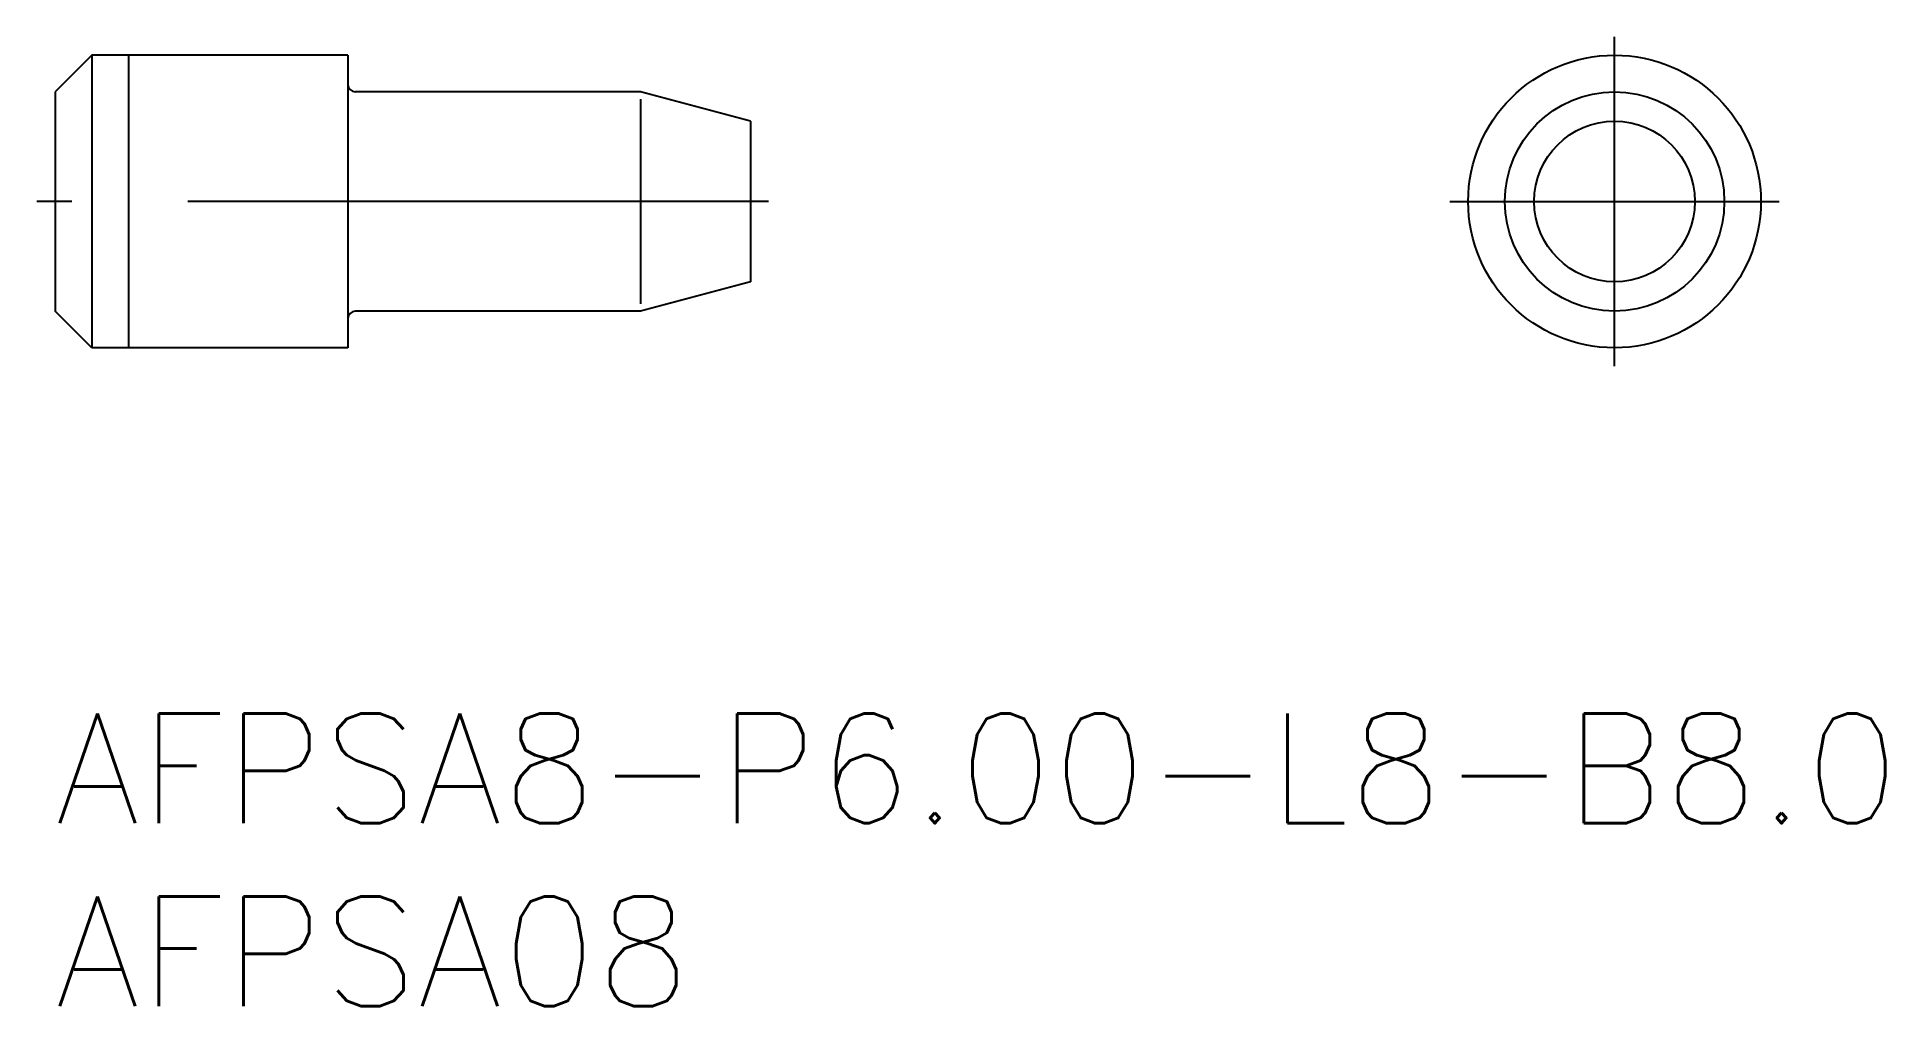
# Model space of a CAD drawing. Extents: x -0.5 to 50, y -8 to 18.5.
import ezdxf

# ---------------------------------------------------------------- set-up
doc = ezdxf.new("R2010")
doc.units = 0
doc.header["$LTSCALE"] = 0.5
doc.linetypes.add('CENTER', pattern=[50.8, 31.75, -6.35, 6.35, -6.35])
for name, color, linetype in [('MSM_CENTER', 1, 'CENTER'), ('MSM_CONTINUOUS', 7, 'CONTINUOUS'), ('MSM_NARROW', 5, 'CONTINUOUS'), ('MSM_PART_NUMBER', 7, 'CONTINUOUS')]:
    doc.layers.add(name, color=color, linetype=linetype)
doc.styles.get("Standard").update_dxf_attribs({"font": 'txt.shx', "height": 1, "bigfont": 'bigfont.shx'})

# ---------------------------------------------------------------- blocks, each defined once
blk = doc.blocks.new('*U4')
at = {"layer": 'MSM_PART_NUMBER'}
blk.add_text('AFPSA8-P6.00-L8-B8.0', height=3, dxfattribs=at).set_placement((0, -3))
blk = doc.blocks.new('*U5')
at = {"layer": 'MSM_PART_NUMBER'}
blk.add_text('AFPSA08', height=3, dxfattribs=at).set_placement((0, -8))

msp = doc.modelspace()

# ---------------------------------------------------------------- linework, layer by layer
at = {"layer": 'MSM_CENTER'}
for p, q in [((42.621, 9.5), (42.621, 18.5)), ((19.5, 14), (-0.5, 14)), ((38.121, 14), (47.121, 14))]:
    msp.add_line(p, q, dxfattribs=at)
at = {"layer": 'MSM_CONTINUOUS'}
for p, q in [((1, 18), (0, 17)), ((8, 18), (1, 18)), ((1, 18), (1, 10)), ((8, 18), (8, 10)), ((0, 17), (0, 11)), ((16, 17), (8.2, 17)), ((19, 16.196), (16, 17)), ((19, 16.196), (19, 11.804)), ((19, 11.804), (16, 11)), ((1, 10), (0, 11)), ((16, 11), (8.2, 11)), ((8, 10), (1, 10))]:
    msp.add_line(p, q, dxfattribs=at)
for radius in [4, 3, 2.196]:
    msp.add_circle((42.621, 14), radius, dxfattribs=at)
for centre, start, end in [((8.2, 17.2), 180, 270), ((8.2, 10.8), 90, 180)]:
    msp.add_arc(centre, 0.2, start, end, dxfattribs=at)
at = {"layer": 'MSM_NARROW'}
for p, q in [((2, 18), (2, 10)), ((16, 16.8), (16, 11.2))]:
    msp.add_line(p, q, dxfattribs=at)

# ---------------------------------------------------------------- block references
at = {"layer": 'MSM_CONTINUOUS'}
for name in ['*U4', '*U5']:
    msp.add_blockref(name, (0, 0), dxfattribs=at)

doc.saveas('drawing.dxf')
